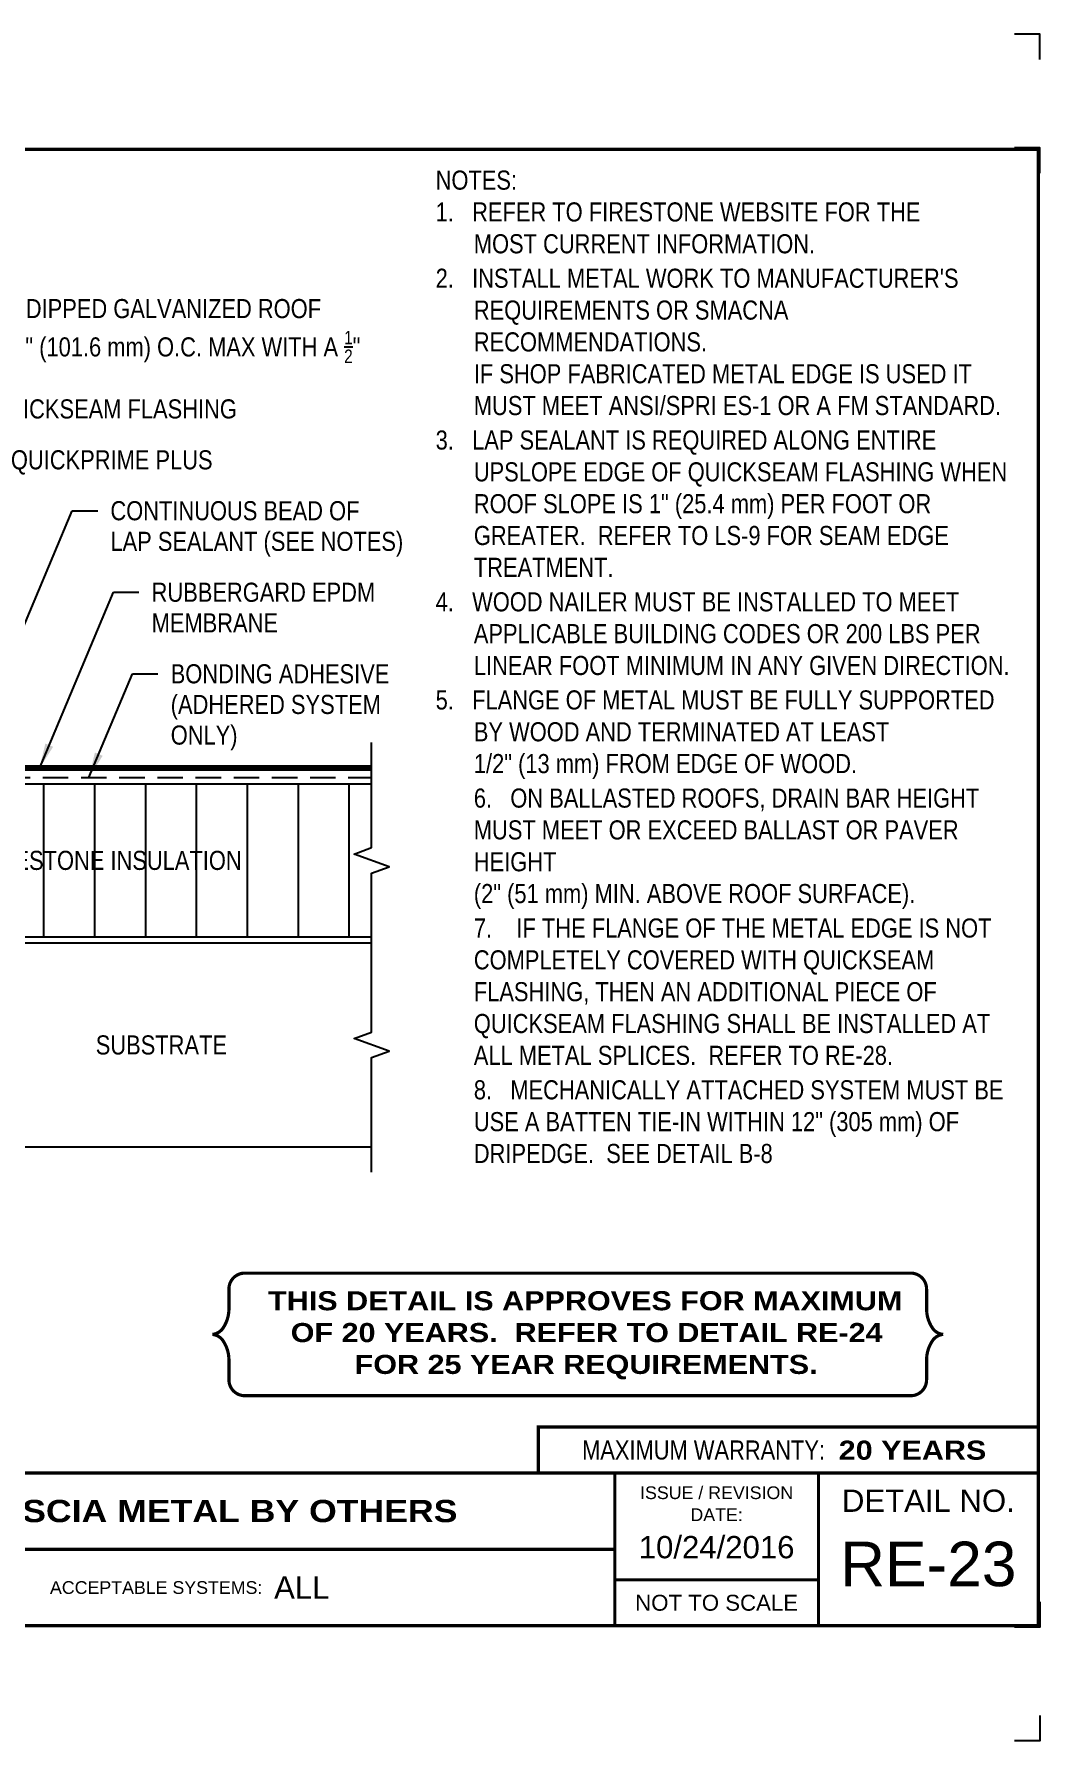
# Model space of a CAD drawing. Header units: inches. Extents: x 143.4 to 163.5, y -31.6 to -14.8.
# Drawn here: x 153.6 to 163.48, y -31.6 to -14.83 of the extents above; entities that cross this region are included whole.
import ezdxf
from ezdxf.enums import TextEntityAlignment as Align

# ---------------------------------------------------------------- set-up
doc = ezdxf.new("R2010")
doc.units = ezdxf.units.IN
doc.header["$MEASUREMENT"] = 0
doc.linetypes.add('HIDDEN', pattern=[0.375, 0.25, -0.125])
doc.layers.get('0').update_dxf_attribs({"linetype": 'CONTINUOUS'})
doc.layers.get('DEFPOINTS').update_dxf_attribs({"linetype": 'CONTINUOUS'})
for name, color, linetype in [('FSBP-ADHESIVE', 1, 'HIDDEN'), ('FSBP-ANNO-NOTE', 7, 'CONTINUOUS'), ('FSBP-INSULATION', 7, 'CONTINUOUS'), ('FSBP-MEMBRANE', 7, 'CONTINUOUS'), ('FSBP-SUBSTRATE-GENERIC', 9, 'CONTINUOUS'), ('FSBP-TTLB', 7, 'CONTINUOUS'), ('FSBP-TTLB-BORDER', 7, 'CONTINUOUS'), ('FSBP-TTLB-TEXT', 7, 'CONTINUOUS')]:
    doc.layers.add(name, color=color, linetype=linetype)
doc.styles.add('FSBP_ARIAL', font='arial.ttf')
doc.styles.add('FSBP_ARIAL_BOLD', font='')
doc.styles.add('FSBP_ARIAL_NAR', font='ARIALN.TTF')
doc.styles.get('FSBP_ARIAL_BOLD').set_extended_font_data('Arial Black')
doc.dimstyles.new('FSBP-LEADER', dxfattribs={"dimtxt": 0.1875, "dimasz": 0.25, "dimexe": 0.0625, "dimexo": 0.125, "dimgap": 0.125, "dimtad": 0, "dimtih": 1, "dimtoh": 1, "dimdec": 4, "dimzin": 0, "dimdsep": 46, "dimlunit": 4, "dimtxsty": 'FSBP_ARIAL_NAR', "dimcen": 0.09375, "dimclrd": 256, "dimclre": 256, "dimclrt": 256, "dimadec": 0, "dimazin": 0, "dimtfac": 1, "dimtdec": 4, "dimtofl": 0, "dimtmove": 0, "dimatfit": 3, "dimfxl": 1, "dimtolj": 1, "dimtzin": 0, "dimlwd": -1, "dimlwe": -1, "dimarcsym": 0})

# ---------------------------------------------------------------- blocks, each defined once
blk = doc.blocks.new('TTLB-EPDM_1')
at = {"layer": 'DEFPOINTS', "linetype": 'Continuous', "ltscale": 1.75}
for points in [[(20.01562500000003, 13.88083333333333), (20.01562500000003, 14.13083333333333), (19.76562500000003, 14.13083333333333)], [(20.01562500000003, -2.380833333333342), (20.01562500000003, -2.630833333333342), (19.76562500000003, -2.630833333333342)]]:
    blk.add_lwpolyline(points, dxfattribs=at)
at = {"layer": 'DEFPOINTS', "color": 1}
for points in [[(20.015625, 12.765625), (20.015625, 13.015625), (19.765625, 13.015625)], [(20.015625, -1.265625), (20.015625, -1.515625), (19.765625, -1.515625)]]:
    blk.add_lwpolyline(points, dxfattribs=at)
at = {"layer": 'FSBP-TTLB', "const_width": 0.03125}
blk.add_lwpolyline([(15.09028770518938, 0), (20, 0), (20, 0.4512598240669945), (15.09028770518938, 0.4512598240669945)], close=True, dxfattribs=at)
for points in [[(0, 0), (0, -1.5), (20, -1.5), (20, 0), (0, 0)], [(15.84028770518938, 0), (15.84028770518938, -1.5)], [(17.84110496735593, 0), (17.84110496735593, -1.5)], [(20, 0), (20, -1.5)], [(4.825208527206769, -0.75), (15.84028770518938, -0.75)], [(15.84028770518938, -1.048740175933006), (17.84110496735593, -1.048740175933006)]]:
    blk.add_lwpolyline(points, dxfattribs=at)
at = {"layer": 'FSBP-TTLB-BORDER', "const_width": 0.03125}
blk.add_lwpolyline([(20, 0), (20, 13), (0, 13), (0, 0)], dxfattribs=at)
at = {"layer": 'FSBP-TTLB-TEXT', "style": 'FSBP_ARIAL_NAR'}
blk.add_text('MAXIMUM WARRANTY:', height=0.1875, dxfattribs=at).set_placement((17.90516569312837, 0.2256299120335257), align=Align.MIDDLE_RIGHT)
at = {"layer": 'FSBP-TTLB-TEXT', "style": 'FSBP_ARIAL'}
for s, height, p in [('ISSUE / REVISION', 0.125, (16.84069633627263, -0.1938496373466023)), ('DETAIL NO.', 0.21875, (18.92055248367797, -0.2724398367368792)), ('DATE:', 0.125, (16.84069633627263, -0.409973105348854)), ('NOT TO SCALE', 0.15625, (16.84069633627263, -1.274370087966503))]:
    blk.add_text(s, height=height, dxfattribs=at).set_placement(p, align=Align.MIDDLE_CENTER)
blk.add_text('ACCEPTABLE SYSTEMS:', height=0.125, dxfattribs=at).set_placement((10.29281281591562, -1.125), align=Align.MIDDLE_LEFT)
at = {"layer": 'FSBP-TTLB-TEXT'}
for tag, height, style, p in [('MAXIMUM_WARRANTY', 0.1875, 'FSBP_ARIAL_BOLD', (18.03987100774941, 0.2240244307510579)), ('ACCPT_SYSTEMS', 0.21875, 'FSBP_ARIAL', (12.49438170418193, -1.125))]:
    blk.add_attdef(tag, text='', height=height, dxfattribs=dict(at, style=style)).set_placement(p, align=Align.MIDDLE_LEFT)
for tag, height, style, p in [('DETAIL_DESCP_LINE_1', 0.21875, 'FSBP_ARIAL_BOLD', (10.33118450231211, -0.3736318192489421)), ('ISSUE_REV_DATE', 0.21875, 'FSBP_ARIAL', (16.84069633627263, -0.7282559425942452)), ('DETAIL_NUMBER', 0.4375, 'FSBP_ARIAL', (18.91941590748775, -0.8931630692489421))]:
    blk.add_attdef(tag, text='', height=height, dxfattribs=dict(at, style=style)).set_placement(p, align=Align.MIDDLE_CENTER)

msp = doc.modelspace()

# ---------------------------------------------------------------- hatches: boundary and pattern name
at = {"layer": 'FSBP-INSULATION'}
h = msp.add_hatch(dxfattribs=at)
h.set_pattern_fill('LINE', color=256, scale=4, angle=90, style=0)
h.set_pattern_definition([(90, (-84.80470508091122, -62.8502046626988), (-0.5, 3.061515884555943e-17), [])])
h.paths.add_polyline_path([(156.9143867031442, -23.69935983172543), (156.9143867031441, -22.94935983172541), (156.7426693644283, -22.88685983172543), (156.9143867031441, -22.82435983172542), (156.9143867031442, -22.19935983172543), (151.784986225565, -22.19935983172543), (151.784986225565, -23.69935983172543)])
h.paths.add_polyline_path([(153.0123420748594, -23.09481302067495), (155.6870308538499, -23.09481302067495), (155.6870308538499, -22.80377874373089), (153.0123420748594, -22.80377874373089)], flags=24)

# ---------------------------------------------------------------- linework, layer by layer
at = {"layer": 'FSBP-ADHESIVE', "linetype": 'HIDDEN'}
msp.add_line((150.3108668339987, -22.13685983172543), (156.9143867031443, -22.13685983172543), dxfattribs=at)
at = {"layer": 'FSBP-ANNO-NOTE', "const_width": 0.03125}
msp.add_lwpolyline([(162.3656314985365, -27.84417971642463), (162.3656314985366, -28.05068449740745, -0.414213562373095), (162.2093814985366, -28.20693449740745), (155.6694581540688, -28.20693449740745, -0.414213562373095), (155.5132081540688, -28.05068449740745), (155.5132081540688, -27.84417971642463, 0.1409083258157955), (155.4547605278814, -27.66603866632161, 0.2244532195272858), (155.3506971101685, -27.60475762622481, 0.2244532195272858), (155.4547605278814, -27.54347658612801, 0.1409083258157939), (155.5132081540688, -27.36533553602499), (155.5132081540688, -27.15883075504216, -0.414213562373095), (155.6694581540688, -27.00258075504216), (162.2093814985366, -27.00258075504216, -0.414213562373095), (162.3656314985366, -27.15883075504216), (162.3656314985365, -27.36533553602499, 0.1409083258157955), (162.424079124724, -27.54347658612801, 0.2244532195272858), (162.5281425424369, -27.60475762622481, 0.2244532195272858), (162.424079124724, -27.66603866632161, 0.1409083258157939)], format="xyb", close=True, dxfattribs=at)
at = {"layer": 'FSBP-INSULATION', "linetype": 'Continuous'}
msp.add_lwpolyline([(156.9143867031443, -23.69935983172543), (156.9143867031441, -23.07435983172543), (157.0861040418602, -23.01185983172543), (156.7426693644283, -22.88685983172543), (156.9143867031441, -22.82435983172543), (156.9143867031443, -21.79310983172543)], dxfattribs=at)
at = {"layer": 'FSBP-INSULATION'}
msp.add_lwpolyline([(156.9143867031443, -22.19935983172543), (151.784986225565, -22.19935983172543), (151.784986225565, -23.69935983172543), (156.9143867031443, -23.69935983172543)], dxfattribs=at)
at = {"layer": 'FSBP-MEMBRANE', "const_width": 0.06}
msp.add_lwpolyline([(156.9143867031443, -22.04310983172543), (150.3108668339987, -22.04310983172543)], dxfattribs=at)
at = {"layer": 'FSBP-SUBSTRATE-GENERIC'}
for points in [[(156.9143867031443, -23.76185983172543), (152.784986225565, -23.76185983172543), (152.784986225565, -25.76185983172543), (156.9143867031443, -25.76185983172543)], [(156.9143867031443, -26.01185983172543), (156.9143867031441, -24.88685983172543), (157.0861040418602, -24.82435983172543), (156.7426693644283, -24.69935983172543), (156.9143867031441, -24.63685983172543), (156.9143867031443, -23.69935983172543)]]:
    msp.add_lwpolyline(points, dxfattribs=at)

# ---------------------------------------------------------------- block references
msp.add_blockref('TTLB-EPDM_1', (143.4627011304545, -28.9657045035665)).add_auto_attribs({'DETAIL_DESCP_LINE_1': 'ROOF EDGE WITH FASCIA METAL BY OTHERS', 'ACCPT_SYSTEMS': 'ALL', 'ISSUE_REV_DATE': '10/24/2016', 'DETAIL_NUMBER': 'RE-23', 'MAXIMUM_WARRANTY': '20 YEARS'})

# ---------------------------------------------------------------- texts
at = {"layer": 'FSBP-ANNO-NOTE', "style": 'FSBP_ARIAL_NAR'}
for s, p in [('5" QUICKSEAM FLASHING', (152.9134314451438, -18.51538550551415)), ('QUICKPRIME PLUS', (153.3719376015115, -19.01538550551415)), ('CONTINUOUS BEAD OF', (154.3492256348885, -19.51538550551415)), ('LAP SEALANT (SEE NOTES)', (154.3492256348885, -19.81616675551415)), ('RUBBERGARD EPDM', (154.7542534997322, -20.31616675551415)), ('MEMBRANE', (154.7542534997322, -20.61694800551415)), ('BONDING ADHESIVE', (154.9414921152261, -21.11694800551415)), ('(ADHERED SYSTEM', (154.9414921152261, -21.41772925551415)), ('ONLY)', (154.9414921152261, -21.71851050551415))]:
    msp.add_text(s, height=0.1875, dxfattribs=at).set_placement(p, align=Align.MIDDLE_LEFT)
for s, p in [('FIRESTONE INSULATION', (154.3496864643546, -22.94935983172543)), ('SUBSTRATE', (154.8496864643546, -24.76185983172543))]:
    msp.add_text(s, height=0.1875, dxfattribs=at).set_placement(p, align=Align.MIDDLE_CENTER)
at = {"layer": 'FSBP-ANNO-NOTE', "char_height": 0.1875, "attachment_point": 1}
for s, width, gutter_width, heights, insert, style in [('\\A1;\\pi-0.375,l0.375,t0.1875,0.375;NOTES:\\P1.   REFER TO FIRESTONE WEBSITE FOR THE                MOST CURRENT INFORMATION.\\P{\\H0.083333x;\\P\\pt0.375;}2.   INSTALL METAL WORK TO MANUFACTURER\'S REQUIREMENTS OR SMACNA RECOMMENDATIONS. \\P\\pi0;IF SHOP FABRICATED METAL EDGE IS USED IT MUST MEET ANSI/SPRI ES-1 OR A FM STANDARD.\\P\\pi-0.375;{\\H0.083333x; \\P\\ptz;}3.   LAP SEALANT IS REQUIRED ALONG ENTIRE UPSLOPE EDGE OF QUICKSEAM FLASHING WHEN ROOF SLOPE IS 1" (25.4 mm) PER FOOT OR GREATER.  REFER TO LS-9 FOR SEAM EDGE TREATMENT.{\\H0.083333x;\\P\\P}4.   WOOD NAILER MUST BE INSTALLED TO MEET APPLICABLE BUILDING CODES OR 200 LBS PER LINEAR FOOT MINIMUM IN ANY GIVEN DIRECTION.\\P\\pt0.375;{\\H0.083333x;\\P\\ptz;}5.   FLANGE OF METAL MUST BE FULLY SUPPORTED \\P\\pi0,t0.375;BY WOOD AND TERMINATED AT LEAST \\P1/2" (13 mm) FROM EDGE OF WOOD.{\\H0.083333x; \\P\\P\\pi-0.375,tz;}6.   ON BALLASTED ROOFS, DRAIN BAR HEIGHT MUST MEET OR EXCEED BALLAST OR PAVER HEIGHT\\P\\pi0;(2" (51 mm) MIN. ABOVE ROOF SURFACE).\\P{\\H0.083333x;\\P\\pi-0.375;}7.    IF THE FLANGE OF THE METAL EDGE IS NOT COMPLETELY COVERED WITH QUICKSEAM FLASHING, THEN AN ADDITIONAL PIECE OF QUICKSEAM FLASHING SHALL BE INSTALLED AT ALL METAL SPLICES.  REFER TO RE-28.\\P{\\H0.083333x;\\P}8.   MECHANICALLY ATTACHED SYSTEM MUST BE USE A BATTEN TIE-IN WITHIN 12" (305 mm) OF DRIPEDGE.  SEE DETAIL B-8', 5.796232403861737, 23.08110225731588, [9.751054281878694], (157.5436955094683, -16.17475968631334), 'FSBP_ARIAL_NAR'), ('\\pi0.11302;THIS DETAIL IS APPROVES FOR MAXIMUM \\P\\pi0.33499;OF 20 YEARS.  REFER TO DETAIL RE-24 \\P\\pi0.96272;FOR 25 YEAR REQUIREMENTS.', 6.343074615461148, 5, [0.9127548368072809], (155.7850670574558, -27.18035846052237), 'FSBP_ARIAL_BOLD')]:
    msp.add_mtext_dynamic_manual_height_columns(s, width=width, gutter_width=gutter_width, heights=heights, dxfattribs=dict(at, insert=insert, style=style))
at = {"layer": 'FSBP-ANNO-NOTE'}
note = msp.add_mtext_dynamic_manual_height_columns('\\A1;1-1/4" HOT DIPPED GALVANIZED ROOF\\PNAILS AT 4" (101.6 mm) O.C. MAX WITH A {\\H0.7x;\\S1/2;}" \\PSTAGGER\\P', width=4.485291603807809, gutter_width=5, heights=[1.039267155959081, 0], dxfattribs=dict(at, insert=(152.3797608559529, -17.43661429579922), char_height=0.1875, attachment_point=1, style='FSBP_ARIAL_NAR'))

# ---------------------------------------------------------------- leaders
for points in [[(153.0441868030385, -21.72885216523152), (153.9742256348885, -19.51538550551415), (154.2242256348885, -19.51538550551415)], [(153.6514452100683, -22.04833032618178), (154.3792534997322, -20.31616675551415), (154.6292534997322, -20.31616675551415)], [(154.1379530162553, -22.13685919144912), (154.5664921152261, -21.11694800551415), (154.8164921152261, -21.11694800551415)]]:
    msp.add_leader(points, dimstyle='FSBP-LEADER', dxfattribs=at)

doc.saveas('drawing.dxf')
